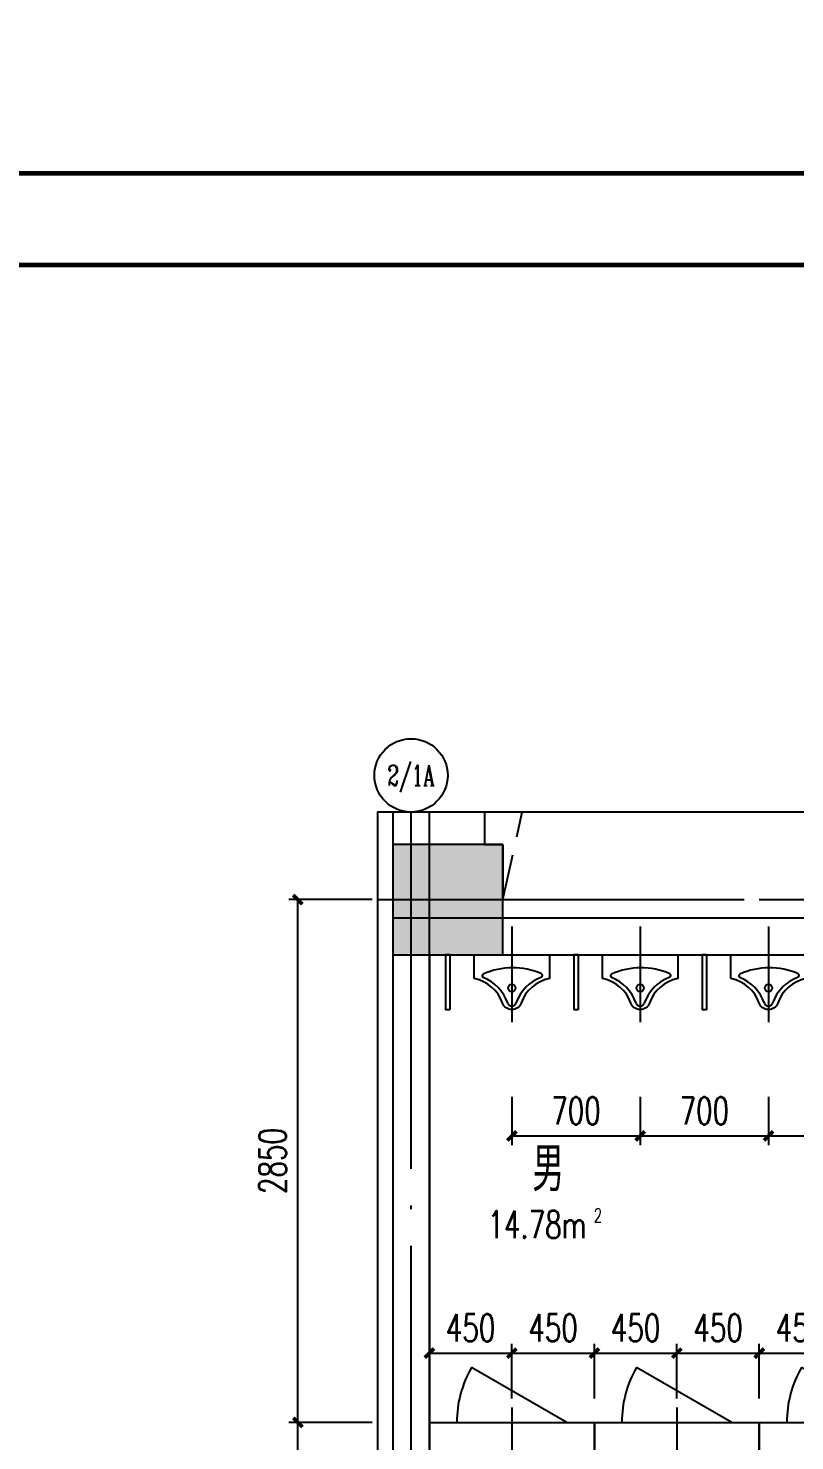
# Model space of a CAD drawing. Extents: x -222544 to -13848, y -31368 to 85559.
# Drawn here: x -27440 to -23258, y 50835 to 58536 of the extents above; entities that cross this region are included whole.
import ezdxf
from ezdxf.enums import TextEntityAlignment as Align
from ezdxf.xclip import XClip

# ---------------------------------------------------------------- set-up
doc = ezdxf.new("R2010")
doc.units = 0
doc.header["$LTSCALE"] = 1000
doc.header["$MEASUREMENT"] = 0
doc.header["$XCLIPFRAME"] = 0
for name, pattern in [('10平面$0$10平面$1$DOTE', [2.42, 2, -0.2, 0.02, -0.2]), ('10平面$0$DASH', [0.35, 0.25, -0.1]), ('10平面$0$DOTE', [2.42, 2, -0.2, 0.02, -0.2])]:
    doc.linetypes.add(name, pattern=pattern)
doc.layers.get('Defpoints').update_dxf_attribs({"color": 210})
for name, color, linetype in [('0-cxFrame', 155, 'Continuous'), ('10平面$0$10平面$1$A-AXIS-DOTE', 14, '10平面$0$10平面$1$DOTE'), ('10平面$0$A-AXIS-DOTE', 14, '10平面$0$DOTE'), ('10平面$0$A-AXIS-DP', 126, 'Continuous'), ('10平面$0$A-WC', 223, 'Continuous'), ('10平面$0$A-WINDOW', 140, 'Continuous'), ('10平面$0$AS-COLN', 6, 'Continuous'), ('10平面$0$AS-WALL', 40, 'Continuous'), ('10平面$0$AS-结构边线层', 200, 'Continuous'), ('10平面$0$DIM_ELEV', 3, 'Continuous'), ('10平面$0$PUB_HATCH', 8, 'Continuous'), ('10平面$0$建-房间', 7, 'Continuous'), ('A-AXIS-D', 1, 'Continuous'), ('A-AXIS-DP', 126, 'Continuous'), ('A-WINDOW', 140, 'Continuous'), ('DIM_SYMB', 3, 'Continuous'), ('PUB_TEXT', 7, 'Continuous')]:
    doc.layers.add(name, color=color, linetype=linetype)
doc.layers.add('0-cxText', color=131, linetype='Continuous', lineweight=25)
doc.styles.add('10平面$0$A-AREA', font='SIMPLEX', dxfattribs={"bigfont": 'GBCBIG'})
doc.styles.add('_TCH_AXIS', font='COMPLEX', dxfattribs={"bigfont": 'GBCBIG'})
doc.styles.add('_TCH_DIM_T3', font='SIMPLEX', dxfattribs={"width": 0.705882, "bigfont": 'GBCBIG'})
doc.styles.add('cx_tuming', font='')
doc.styles.add('cx_tuqian1', font='')
doc.styles.add('黑体', font='', dxfattribs={"height": 12})
doc.styles.get('cx_tuming').set_extended_font_data('SimHei')
doc.styles.get('cx_tuqian1').set_extended_font_data('SimSun')
doc.styles.get('黑体').set_extended_font_data('SimHei')
doc.dimstyles.new('_TCH_ARCH&&50', dxfattribs={"dimtxt": 148.75, "dimasz": 50, "dimexe": 50, "dimexo": 50, "dimgap": 63.125, "dimtad": 1, "dimdec": 0, "dimzin": 0, "dimdsep": 46, "dimtxsty": '_TCH_DIM_T3', "dimblk": 'ARCHTICK', "dimcen": 0.09, "dimclrt": 7, "dimazin": 2, "dimtfac": 1, "dimtdec": 0, "dimtix": 1, "dimtmove": 2, "dimatfit": 3, "dimfxl": 0, "dimtolj": 1, "dimtzin": 0, "dimarcsym": 0})

# ---------------------------------------------------------------- blocks, each defined once
blk = doc.blocks.new('TK22.A1 L(Dragon)')
at = {"layer": '0-cxFrame', "color": 7, "const_width": 0.5}
blk.add_lwpolyline([(0, 0), (-841, 0), (-841, 594), (0, 594)], close=True, dxfattribs=at)
at = {"layer": '0-cxFrame', "const_width": 0.5}
blk.add_lwpolyline([(-80, 10), (-821, 10), (-821, 584), (-80, 584)], close=True, dxfattribs=at)
at = {"style": '黑体', "flags": 4}
blk.add_attdef('图幅', text='', height=3.3, dxfattribs=at).set_placement((-40, 3), align=Align.RIGHT)
at = {"layer": '0-cxText', "flags": 4}
for tag, height, style, p in [('建设单位', 3.5, 'cx_tuming', (-45, 240)), ('项目名称', 3.5, 'cx_tuming', (-45, 210)), ('子项名称', 3.5, 'cx_tuming', (-45, 180)), ('工程编号', 3.3, 'cx_tuqian1', (-35, 165)), ('图名1', 3.5, 'cx_tuming', (-45, 87)), ('图名2', 3.5, 'cx_tuming', (-45, 79)), ('图名3', 3.5, 'cx_tuming', (-45, 71)), ('出图日期', 3.3, 'cx_tuqian1', (-39, 60)), ('专业', 3.3, 'cx_tuqian1', (-55, 52)), ('图号', 3.3, 'cx_tuqian1', (-55, 44)), ('版次', 3.3, 'cx_tuqian1', (-20, 44))]:
    blk.add_attdef(tag, text='', height=height, dxfattribs=dict(at, style=style)).set_placement(p, align=Align.MIDDLE)
at = {"layer": 'Defpoints', "color": 6, "flags": 4}
for tag, height, style, p in [('tufu', 3.3, '黑体', (-12, 12)), ('dwfname', 4, 'cx_tuqian1', (-80, 3))]:
    blk.add_attdef(tag, text='', height=height, dxfattribs=dict(at, style=style)).set_placement(p, align=Align.RIGHT)
blk = doc.blocks.new('10平面$0$dote')
at = {"layer": '10平面$0$A-AXIS-DOTE'}
for p, q in [((61882.2, 57000), (91882.2, 27000)), ((76882.2, -68810), (76882.2, 36400)), ((76282.2, -13500), (98661.5, -13500))]:
    blk.add_line(p, q, dxfattribs=at)
blk = doc.blocks.new('10平面$0$10平面$0$A$C45A45C18')
at = {"color": 0}
for p, q in [((949.9, -325, 0), (1249.9, 194.6, 0)), ((-107.3, 84.8), (322.3, 84.8)), ((322.3, -164.8), (322.3, 114.8)), ((-117.3, -124.8), (-117.3, 74.8)), ((322.3, -134.8), (-107.3, -134.8))]:
    blk.add_line(p, q, dxfattribs=at)
at = {"color": 0, "elevation": 0}
blk.add_lwpolyline([(-350.1, 425), (949.9, 425), (949.9, -475), (-350.1, -475)], close=True, dxfattribs=at)
at = {"color": 0}
blk.add_lwpolyline([(-107.3, -164.8, -0.414214), (-147.3, -124.8), (-147.3, 74.8, -0.414214), (-107.3, 114.8), (332.3, 114.8, -0.414214), (442.3, 4.8), (442.3, -54.8, -0.414214), (332.3, -164.8)], format="xyb", close=True, dxfattribs=at)
blk.add_circle((211.3, -25), 20, dxfattribs=at)
for centre, radius, start, end in [((949.9, -325, 0), 600, 60, 90), ((-107.3, 74.8), 10, 90, 180), ((-107.3, -124.8), 10, 180, 270)]:
    blk.add_arc(centre, radius, start, end, dxfattribs=at)
for p in [(-147.3, -25), (211.3, -25)]:
    blk.add_point(p, dxfattribs=at)
at = {"layer": '10平面$0$10平面$1$A-AXIS-DOTE'}
blk.add_line((1031.1, -25), (-419.2, -25), dxfattribs=at)
blk = doc.blocks.new('10平面$0$10平面$0$$lvtry$00000224')
at = {"color": 0}
for p, q in [((-362.5, 0), (-362.5, -300)), ((-337.5, 0), (-362.5, 0)), ((-337.5, 0), (-337.5, -300)), ((337.5, 0), (337.5, -300)), ((362.5, 0), (337.5, 0)), ((362.5, 0), (362.5, -300)), ((-337.5, -300), (-362.5, -300)), ((362.5, -300), (337.5, -300))]:
    blk.add_line(p, q, dxfattribs=at)
at = {"color": 0, "elevation": 0}
blk.add_lwpolyline([(-205, -130.7), (-205, 0), (205, 0), (205, -130.7, 0.268068), (50.8, -263.5, -0.317765), (0, -299.6, -0.317765), (-50.8, -263.5, 0.268068)], format="xyb", close=True, dxfattribs=at)
at = {"color": 0}
blk.add_circle((0, -181.6, 0), 20, dxfattribs=at)
for centre, radius, start, end in [((5.1, -466.4, 0), 395, 66.66751, 114.10839), ((-152.2, -115, 0), 10, 114.10839, 248.1394), ((-242.8, -340.9, 0), 233.4, 19.26394, 68.1394), ((242.8, -340.9, 0), 233.4, 110.49411, 160.73606), ((157.6, -112.9, 0), 10, 290.49411, 66.66751), ((0.2, -256, 0), 24, 199.26394, 269.49984), ((-0.2, -256, 0), 24, 270.50016, 340.73606)]:
    blk.add_arc(centre, radius, start, end, dxfattribs=at)
blk.add_point((0, -181.6, 0), dxfattribs=at)
at = {"layer": '10平面$0$10平面$1$A-AXIS-DOTE'}
blk.add_lwpolyline([(0, 152.7), (0, -367.3)], dxfattribs=at)
blk = doc.blocks.new('10平面$0$33333333')
at = {"layer": '10平面$0$AS-WALL'}
for p, q in [((-144354.2, 791220), (-141054.2, 791220)), ((-144354.2, 791220), (-144354.2, 787070)), ((-144154.2, 791020), (-141104.2, 791020)), ((-144154.2, 791020), (-144154.2, 787170))]:
    blk.add_line(p, q, dxfattribs=at)
at = {"layer": '10平面$0$A-WC'}
for name, p, rotation in [('10平面$0$10平面$0$$lvtry$00000224', (-143704.2, 791020), 359.9999983479594), ('10平面$0$10平面$0$$lvtry$00000224', (-143004.2, 791020), 359.9999983479594), ('10平面$0$10平面$0$$lvtry$00000224', (-142304.2, 791020), 359.9999983479594), ('10平面$0$10平面$0$A$C45A45C18', (-143729.2, 787520.1, 0), 90.00000039933396), ('10平面$0$10平面$0$A$C45A45C18', (-142829.2, 787520.1, 0), 90.00000039933396), ('10平面$0$10平面$0$A$C45A45C18', (-141929.2, 787520.1, 0), 90.00000039933396)]:
    blk.add_blockref(name, p, dxfattribs=dict(at, rotation=rotation))
at = {"layer": '10平面$0$建-房间', "style": '10平面$0$A-AREA'}
blk.add_text('男', height=241.1, dxfattribs=at).set_placement((-143592.5, 789730))
at = {"layer": '10平面$0$建-房间', "style": '10平面$0$A-AREA', "width": 0.705882}
for s, height, p in [('2', 74.4, (-143257.5, 789561.6)), ('14.78m', 148.75, (-143837.5, 789474.1))]:
    blk.add_text(s, height=height, dxfattribs=at).set_placement(p)
blk = doc.blocks.new('10平面$0$43243')
at = {"layer": '10平面$0$AS-结构边线层'}
blk.add_lwpolyline([(-143954.2, 832220), (-143954.2, 741420), (-143154.2, 741420), (-143154.2, 741720), (-140454.2, 741720), (-140454.2, 741420), (-128354.2, 741420)], dxfattribs=at)
at = {"layer": '10平面$0$AS-结构边线层', "linetype": '10平面$0$DASH'}
blk.add_lwpolyline([(-143454.2, 792420), (-143454.2, 791620), (-143354.2, 791620), (-143354.2, 791320), (-139554.2, 791320), (-139554.2, 791620), (-139354.2, 791620), (-139350, 792420)], close=True, dxfattribs=at)
blk.add_lwpolyline([(-143354.2, 791320), (-143171.3, 792137.2), (-139350, 792420)], dxfattribs=at)
blk = doc.blocks.new('10平面$0$3132')
at = {"layer": '10平面$0$DIM_ELEV', "linetype": '10平面$0$DASH', "const_width": 30}
blk.add_lwpolyline([(-145210, 793680), (-138230, 793680, -0.414214), (-137730, 793180), (-137730, 782650, -0.414214), (-138230, 782150), (-145210, 782150, -0.414214), (-145710, 782650), (-145710, 793180, -0.414214)], format="xyb", close=True, dxfattribs=at)
blk = doc.blocks.new('10平面$0$w4324323333')
at = {"layer": '10平面$0$AS-COLN'}
for p, q in [((-143354.2, 791620), (-143954.2, 791620)), ((-143954.2, 791620), (-143954.2, 791020)), ((-143354.2, 791020), (-143354.2, 791620)), ((-143954.2, 791020), (-143354.2, 791020))]:
    blk.add_line(p, q, dxfattribs=at)
blk = doc.blocks.new('10平面')
at = {"layer": '10平面$0$PUB_HATCH'}
blk.add_hatch(color=256, dxfattribs=at).paths.add_polyline_path([(-143954.2, 791020), (-143354.2, 791020), (-143354.2, 791620), (-143954.2, 791620)])
at = {"layer": '10平面$0$AS-WALL'}
for p, q in [((-143954.2, 806220), (-143954.2, 770620)), ((-143754.2, 770720), (-143754.2, 806220))]:
    blk.add_line(p, q, dxfattribs=at)
blk.add_blockref('10平面$0$33333333', (400, 0))
at = {"layer": '10平面$0$A-AXIS-DP'}
blk.add_blockref('10平面$0$3132', (0, 0), dxfattribs=at)
at = {"layer": '10平面$0$A-WINDOW'}
blk.add_blockref('10平面$0$43243', (0, 0), dxfattribs=at)
at = {"layer": '10平面$0$AS-COLN'}
blk.add_blockref('10平面$0$w4324323333', (0, 0), dxfattribs=at)
at = {"layer": '10平面$0$AS-WALL'}
blk.add_blockref('10平面$0$dote', (-220736.4, 804820), dxfattribs=at)
blk = doc.blocks.new('_ArchTick')
at = {"color": 0, "linetype": 'ByBlock', "const_width": 0.4}
blk.add_lwpolyline([(-0.5, -0.5), (0.5, 0.5)], dxfattribs=at)
blk = doc.blocks.new('*D497')
at = {"layer": 'A-AXIS-DP', "color": 0, "lineweight": -2, "transparency": 16777216}
for p, q in [((-25563.1, 50935.1), (-26019, 50935.1)), ((-25969, 49635.1), (-25969, 50935.1)), ((-25563.1, 49635.1), (-26019, 49635.1))]:
    blk.add_line(p, q, dxfattribs=at)
at = {"layer": 'Defpoints', "color": 0, "transparency": 16777216}
for p in [(-25969, 50935.1), (-25513.1, 50935.1), (-25513.1, 49635.1)]:
    blk.add_point(p, dxfattribs=at)
at = {"layer": 'A-AXIS-DP', "color": 0, "lineweight": -2, "transparency": 16777216, "xscale": 50, "yscale": 50, "zscale": 50}
for p, rotation in [((-25969, 50935.1), 90), ((-25969, 49635.1), 270)]:
    blk.add_blockref('_ArchTick', p, dxfattribs=dict(at, rotation=rotation))
at = {"layer": 'A-AXIS-DP', "color": 7, "transparency": 16777216, "insert": (-26106.5, 50285.1), "char_height": 148.75, "attachment_point": 5, "rotation": 90, "style": '_TCH_DIM_T3'}
blk.add_mtext('\\A1;1300', dxfattribs=at)
blk = doc.blocks.new('*D498')
at = {"layer": 'A-AXIS-DP', "color": 0, "lineweight": -2, "transparency": 16777216}
for p, q in [((-25563.1, 53785.1), (-26019, 53785.1)), ((-25969, 50935.1), (-25969, 53785.1)), ((-25563.1, 50935.1), (-26019, 50935.1))]:
    blk.add_line(p, q, dxfattribs=at)
at = {"layer": 'Defpoints', "color": 0, "transparency": 16777216}
for p in [(-25969, 53785.1), (-25513.1, 53785.1), (-25513.1, 50935.1)]:
    blk.add_point(p, dxfattribs=at)
at = {"layer": 'A-AXIS-DP', "color": 0, "lineweight": -2, "transparency": 16777216, "xscale": 50, "yscale": 50, "zscale": 50}
for p, rotation in [((-25969, 53785.1), 90), ((-25969, 50935.1), 270)]:
    blk.add_blockref('_ArchTick', p, dxfattribs=dict(at, rotation=rotation))
at = {"layer": 'A-AXIS-DP', "color": 7, "transparency": 16777216, "insert": (-26106.5, 52360.1), "char_height": 148.75, "attachment_point": 5, "rotation": 90, "style": '_TCH_DIM_T3'}
blk.add_mtext('\\A1;2850', dxfattribs=at)
blk = doc.blocks.new('*D508')
at = {"layer": 'A-AXIS-DP', "color": 0, "lineweight": -2, "transparency": 16777216}
for p, q in [((-25251.6, 51066.3), (-25251.6, 51362.7)), ((-25251.6, 51312.7), (-24801.6, 51312.7)), ((-24801.6, 51066.3), (-24801.6, 51362.7))]:
    blk.add_line(p, q, dxfattribs=at)
at = {"layer": 'Defpoints', "color": 0, "transparency": 16777216}
for p in [(-24801.6, 51312.7), (-25251.6, 51016.3), (-24801.6, 51016.3)]:
    blk.add_point(p, dxfattribs=at)
at = {"layer": 'A-AXIS-DP', "color": 0, "lineweight": -2, "transparency": 16777216, "xscale": 50, "yscale": 50, "zscale": 50, "rotation": 180}
blk.add_blockref('_ArchTick', (-25251.6, 51312.7), dxfattribs=at)
at = {"layer": 'A-AXIS-DP', "color": 0, "lineweight": -2, "transparency": 16777216, "xscale": 50, "yscale": 50, "zscale": 50}
blk.add_blockref('_ArchTick', (-24801.6, 51312.7), dxfattribs=at)
at = {"layer": 'A-AXIS-DP', "color": 7, "transparency": 16777216, "insert": (-25026.6, 51450.2), "char_height": 148.75, "attachment_point": 5, "style": '_TCH_DIM_T3'}
blk.add_mtext('\\A1;450', dxfattribs=at)
blk = doc.blocks.new('*D509')
at = {"layer": 'A-AXIS-DP', "color": 0, "lineweight": -2, "transparency": 16777216}
for p, q in [((-24801.6, 51066.3), (-24801.6, 51362.7)), ((-24801.6, 51312.7), (-24351.6, 51312.7)), ((-24351.6, 51066.3), (-24351.6, 51362.7))]:
    blk.add_line(p, q, dxfattribs=at)
at = {"layer": 'Defpoints', "color": 0, "transparency": 16777216}
for p in [(-24351.6, 51312.7), (-24801.6, 51016.3), (-24351.6, 51016.3)]:
    blk.add_point(p, dxfattribs=at)
at = {"layer": 'A-AXIS-DP', "color": 0, "lineweight": -2, "transparency": 16777216, "xscale": 50, "yscale": 50, "zscale": 50, "rotation": 180}
blk.add_blockref('_ArchTick', (-24801.6, 51312.7), dxfattribs=at)
at = {"layer": 'A-AXIS-DP', "color": 0, "lineweight": -2, "transparency": 16777216, "xscale": 50, "yscale": 50, "zscale": 50}
blk.add_blockref('_ArchTick', (-24351.6, 51312.7), dxfattribs=at)
at = {"layer": 'A-AXIS-DP', "color": 7, "transparency": 16777216, "insert": (-24576.6, 51450.2), "char_height": 148.75, "attachment_point": 5, "style": '_TCH_DIM_T3'}
blk.add_mtext('\\A1;450', dxfattribs=at)
blk = doc.blocks.new('*D510')
at = {"layer": 'A-AXIS-DP', "color": 0, "lineweight": -2, "transparency": 16777216}
for p, q in [((-24351.6, 51066.3), (-24351.6, 51362.7)), ((-24351.6, 51312.7), (-23901.6, 51312.7)), ((-23901.6, 51066.3), (-23901.6, 51362.7))]:
    blk.add_line(p, q, dxfattribs=at)
at = {"layer": 'Defpoints', "color": 0, "transparency": 16777216}
for p in [(-23901.6, 51312.7), (-24351.6, 51016.3), (-23901.6, 51016.3)]:
    blk.add_point(p, dxfattribs=at)
at = {"layer": 'A-AXIS-DP', "color": 0, "lineweight": -2, "transparency": 16777216, "xscale": 50, "yscale": 50, "zscale": 50, "rotation": 180}
blk.add_blockref('_ArchTick', (-24351.6, 51312.7), dxfattribs=at)
at = {"layer": 'A-AXIS-DP', "color": 0, "lineweight": -2, "transparency": 16777216, "xscale": 50, "yscale": 50, "zscale": 50}
blk.add_blockref('_ArchTick', (-23901.6, 51312.7), dxfattribs=at)
at = {"layer": 'A-AXIS-DP', "color": 7, "transparency": 16777216, "insert": (-24126.6, 51450.2), "char_height": 148.75, "attachment_point": 5, "style": '_TCH_DIM_T3'}
blk.add_mtext('\\A1;450', dxfattribs=at)
blk = doc.blocks.new('*D511')
at = {"layer": 'A-AXIS-DP', "color": 0, "lineweight": -2, "transparency": 16777216}
for p, q in [((-23901.6, 51066.3), (-23901.6, 51362.7)), ((-23901.6, 51312.7), (-23451.6, 51312.7)), ((-23451.6, 51066.3), (-23451.6, 51362.7))]:
    blk.add_line(p, q, dxfattribs=at)
at = {"layer": 'Defpoints', "color": 0, "transparency": 16777216}
for p in [(-23451.6, 51312.7), (-23901.6, 51016.3), (-23451.6, 51016.3)]:
    blk.add_point(p, dxfattribs=at)
at = {"layer": 'A-AXIS-DP', "color": 0, "lineweight": -2, "transparency": 16777216, "xscale": 50, "yscale": 50, "zscale": 50, "rotation": 180}
blk.add_blockref('_ArchTick', (-23901.6, 51312.7), dxfattribs=at)
at = {"layer": 'A-AXIS-DP', "color": 0, "lineweight": -2, "transparency": 16777216, "xscale": 50, "yscale": 50, "zscale": 50}
blk.add_blockref('_ArchTick', (-23451.6, 51312.7), dxfattribs=at)
at = {"layer": 'A-AXIS-DP', "color": 7, "transparency": 16777216, "insert": (-23676.6, 51450.2), "char_height": 148.75, "attachment_point": 5, "style": '_TCH_DIM_T3'}
blk.add_mtext('\\A1;450', dxfattribs=at)
blk = doc.blocks.new('*D512')
at = {"layer": 'A-AXIS-DP', "color": 0, "lineweight": -2, "transparency": 16777216}
for p, q in [((-23451.6, 51066.3), (-23451.6, 51362.7)), ((-23451.6, 51312.7), (-23001.6, 51312.7)), ((-23001.6, 51066.3), (-23001.6, 51362.7))]:
    blk.add_line(p, q, dxfattribs=at)
at = {"layer": 'Defpoints', "color": 0, "transparency": 16777216}
for p in [(-23001.6, 51312.7), (-23451.6, 51016.3), (-23001.6, 51016.3)]:
    blk.add_point(p, dxfattribs=at)
at = {"layer": 'A-AXIS-DP', "color": 0, "lineweight": -2, "transparency": 16777216, "xscale": 50, "yscale": 50, "zscale": 50, "rotation": 180}
blk.add_blockref('_ArchTick', (-23451.6, 51312.7), dxfattribs=at)
at = {"layer": 'A-AXIS-DP', "color": 0, "lineweight": -2, "transparency": 16777216, "xscale": 50, "yscale": 50, "zscale": 50}
blk.add_blockref('_ArchTick', (-23001.6, 51312.7), dxfattribs=at)
at = {"layer": 'A-AXIS-DP', "color": 7, "transparency": 16777216, "insert": (-23226.6, 51450.2), "char_height": 148.75, "attachment_point": 5, "style": '_TCH_DIM_T3'}
blk.add_mtext('\\A1;450', dxfattribs=at)
blk = doc.blocks.new('*D520')
at = {"layer": 'A-AXIS-DP', "color": 0, "lineweight": -2, "transparency": 16777216}
for p, q in [((-24801.6, 52709.9), (-24801.6, 52446.9)), ((-24101.6, 52709.9), (-24101.6, 52446.9)), ((-24801.6, 52496.9), (-24101.6, 52496.9))]:
    blk.add_line(p, q, dxfattribs=at)
at = {"layer": 'Defpoints', "color": 0, "transparency": 16777216}
for p in [(-24801.6, 52759.9), (-24101.6, 52759.9), (-24101.6, 52496.9)]:
    blk.add_point(p, dxfattribs=at)
at = {"layer": 'A-AXIS-DP', "color": 0, "lineweight": -2, "transparency": 16777216, "xscale": 50, "yscale": 50, "zscale": 50, "rotation": 180}
blk.add_blockref('_ArchTick', (-24801.6, 52496.9), dxfattribs=at)
at = {"layer": 'A-AXIS-DP', "color": 0, "lineweight": -2, "transparency": 16777216, "xscale": 50, "yscale": 50, "zscale": 50}
blk.add_blockref('_ArchTick', (-24101.6, 52496.9), dxfattribs=at)
at = {"layer": 'A-AXIS-DP', "color": 7, "transparency": 16777216, "insert": (-24451.6, 52634.4), "char_height": 148.75, "attachment_point": 5, "style": '_TCH_DIM_T3'}
blk.add_mtext('\\A1;700', dxfattribs=at)
blk = doc.blocks.new('*D521')
at = {"layer": 'A-AXIS-DP', "color": 0, "lineweight": -2, "transparency": 16777216}
for p, q in [((-24101.6, 52709.9), (-24101.6, 52446.9)), ((-23401.6, 52709.9), (-23401.6, 52446.9)), ((-24101.6, 52496.9), (-23401.6, 52496.9))]:
    blk.add_line(p, q, dxfattribs=at)
at = {"layer": 'Defpoints', "color": 0, "transparency": 16777216}
for p in [(-24101.6, 52759.9), (-23401.6, 52759.9), (-23401.6, 52496.9)]:
    blk.add_point(p, dxfattribs=at)
at = {"layer": 'A-AXIS-DP', "color": 0, "lineweight": -2, "transparency": 16777216, "xscale": 50, "yscale": 50, "zscale": 50, "rotation": 180}
blk.add_blockref('_ArchTick', (-24101.6, 52496.9), dxfattribs=at)
at = {"layer": 'A-AXIS-DP', "color": 0, "lineweight": -2, "transparency": 16777216, "xscale": 50, "yscale": 50, "zscale": 50}
blk.add_blockref('_ArchTick', (-23401.6, 52496.9), dxfattribs=at)
at = {"layer": 'A-AXIS-DP', "color": 7, "transparency": 16777216, "insert": (-23751.6, 52634.4), "char_height": 148.75, "attachment_point": 5, "style": '_TCH_DIM_T3'}
blk.add_mtext('\\A1;700', dxfattribs=at)
blk = doc.blocks.new('*D522')
at = {"layer": 'A-AXIS-DP', "color": 0, "lineweight": -2, "transparency": 16777216}
for p, q in [((-23401.6, 52709.9), (-23401.6, 52446.9)), ((-22701.6, 52709.9), (-22701.6, 52446.9)), ((-23401.6, 52496.9), (-22701.6, 52496.9))]:
    blk.add_line(p, q, dxfattribs=at)
at = {"layer": 'Defpoints', "color": 0, "transparency": 16777216}
for p in [(-23401.6, 52759.9), (-22701.6, 52759.9), (-22701.6, 52496.9)]:
    blk.add_point(p, dxfattribs=at)
at = {"layer": 'A-AXIS-DP', "color": 0, "lineweight": -2, "transparency": 16777216, "xscale": 50, "yscale": 50, "zscale": 50, "rotation": 180}
blk.add_blockref('_ArchTick', (-23401.6, 52496.9), dxfattribs=at)
at = {"layer": 'A-AXIS-DP', "color": 0, "lineweight": -2, "transparency": 16777216, "xscale": 50, "yscale": 50, "zscale": 50}
blk.add_blockref('_ArchTick', (-22701.6, 52496.9), dxfattribs=at)
at = {"layer": 'A-AXIS-DP', "color": 7, "transparency": 16777216, "insert": (-23051.6, 52634.4), "char_height": 148.75, "attachment_point": 5, "style": '_TCH_DIM_T3'}
blk.add_mtext('\\A1;700', dxfattribs=at)

msp = doc.modelspace()

# ---------------------------------------------------------------- block references
at = {"layer": '0-cxFrame', "xscale": 50, "yscale": 50, "zscale": 50}
msp.add_blockref('TK22.A1 L(Dragon)', (-13860.5, 28045), dxfattribs=at)

# ---------------------------------------------------------------- texts
at = {"layer": 'PUB_TEXT', "style": '_TCH_AXIS', "width": 0.65625}
msp.add_text('2/1A', height=109.88, dxfattribs=at).set_placement((-25480.4, 54407.6), (-25222.8, 54407.6), align=Align.FIT)

# ---------------------------------------------------------------- next in the draw order: block references
at = {"layer": 'A-WINDOW'}
ref = msp.add_blockref('10平面', (118502.6, -737534.9), dxfattribs=at)
XClip(ref).set_block_clipping_path([(-144036.2340896062, 782592.1469346532), (-138332.5876093262, 791797.4927875935)])
ref = msp.add_blockref('10平面', (123458.1, -791602.5), dxfattribs=at)
XClip(ref).set_block_clipping_path([(-149069.4947712686, 822142.4845585017), (-143135.4832539898, 832892.364749553)])

# ---------------------------------------------------------------- next in the draw order: linework, layer by layer
at = {"layer": 'A-AXIS-D'}
msp.add_circle((-25351.6, 54462.6), 200, dxfattribs=at)
at = {"layer": 'DIM_SYMB'}
msp.add_lwpolyline([(-25533.6, 45057.2), (-19743.8, 45057.2), (-19743.8, 54262.6), (-25533.6, 54262.6)], close=True, dxfattribs=at)

# ---------------------------------------------------------------- next in the draw order: dimensions: what is measured, and where the dimension line sits
at = {"layer": 'A-AXIS-DP'}
for p1, p2, distance, picture, middle in [((-25513.1, 50935.1), (-25513.1, 53785.1), 455.9, '*D498', (-26106.5, 52360.1)), ((-24801.6, 52759.9), (-24101.6, 52759.9), -263.1, '*D520', (-24451.6, 52634.4)), ((-24101.6, 52759.9), (-23401.6, 52759.9), -263.1, '*D521', (-23751.6, 52634.4)), ((-23401.6, 52759.9), (-22701.6, 52759.9), -263.1, '*D522', (-23051.6, 52634.4)), ((-25251.6, 51016.3), (-24801.6, 51016.3), 296.4, '*D508', (-25026.6, 51450.2)), ((-24801.6, 51016.3), (-24351.6, 51016.3), 296.4, '*D509', (-24576.6, 51450.2)), ((-24351.6, 51016.3), (-23901.6, 51016.3), 296.4, '*D510', (-24126.6, 51450.2)), ((-23901.6, 51016.3), (-23451.6, 51016.3), 296.4, '*D511', (-23676.6, 51450.2)), ((-23451.6, 51016.3), (-23001.6, 51016.3), 296.4, '*D512', (-23226.6, 51450.2)), ((-25513.1, 49635.1), (-25513.1, 50935.1), 455.9, '*D497', (-26106.5, 50285.1))]:
    dim = msp.add_aligned_dim(p1=p1, p2=p2, distance=distance, dimstyle='_TCH_ARCH&&50', dxfattribs=at)
    dim.commit()
    dim.dimension.update_dxf_attribs({"geometry": picture, "text_midpoint": middle})

doc.saveas('drawing.dxf')
